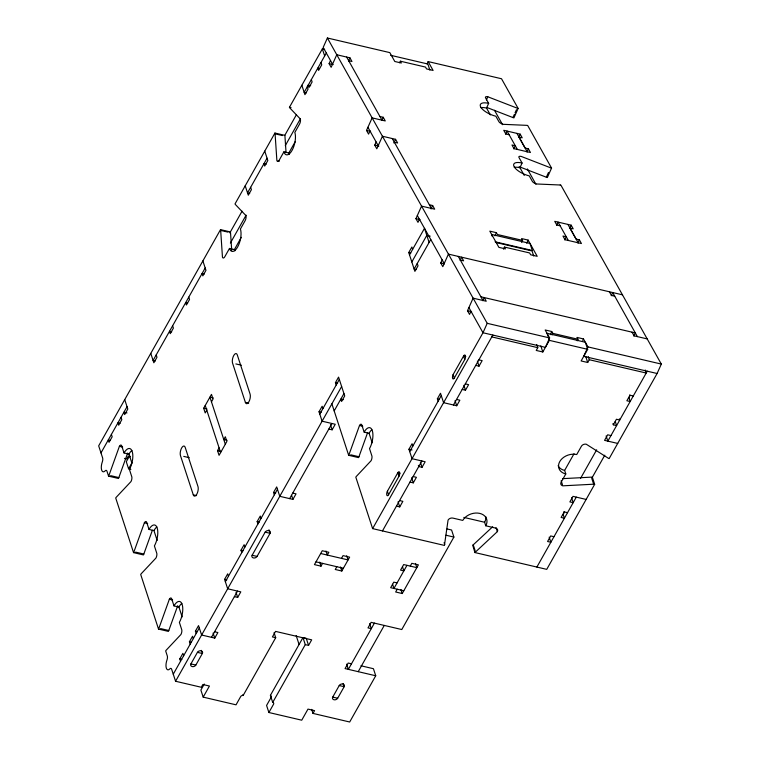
<?xml version="1.0" encoding="UTF-8"?>
<svg xmlns="http://www.w3.org/2000/svg" width="760" height="760" viewBox="0 0 760 760"><rect width="100%" height="100%" fill="white"/><g stroke="black" fill="none" stroke-linecap="round" stroke-linejoin="round"><path stroke-width="1.14" d="M367.498 432.943L358.948 456.722A3.743 1.577 -76.8 0 1 358.53 457.615L348.678 455.306A3.743 1.577 -76.8 0 0 349.087 454.413L359.508 425.467A3.715 1.567 -76.8 0 1 361.836 425.04L364.144 432.108A13.015 5.472 -76.8 0 1 372.305 430.635A13.015 5.472 -76.8 0 1 369.522 448.58L371.944 456.123A3.715 1.567 -76.8 0 1 371.041 460.769L356.298 476.463A3.705 1.558 -76.8 0 0 355.813 477.156L372.618 528.618L444.429 545.423L448.067 520.106A3.715 2.774 -18.1 0 1 452.912 518.101L462.773 520.41A13.015 9.709 -18.1 0 1 479.74 513.389A13.015 9.709 -18.1 0 1 485.763 525.787L495.625 528.096A3.724 2.774 -18.1 0 1 497.344 531.639L474.924 552.558L546.734 569.364L594.662 484.31L592.363 477.242A3.715 2.774 -18.1 0 0 591.356 477.137L562.714 478.648M131.841 462.897L128.972 454.109L124.041 452.96L121.742 445.901A3.724 1.567 -76.8 0 0 119.405 446.32L108.993 475.266A3.686 1.548 -76.8 0 1 108.576 476.159L118.436 478.467A3.686 1.548 -76.8 0 0 118.845 477.574L127.661 453.074M157.177 540.464L153.947 530.575L149.017 529.425L146.718 522.357A3.715 1.567 -76.8 0 0 144.381 522.785L133.969 551.731A3.705 1.558 -76.8 0 1 133.551 552.625L143.412 554.933A3.705 1.558 -76.8 0 0 143.82 554.04L152.38 530.261M182.153 616.93L178.923 607.04L173.993 605.891L171.693 598.823A3.715 1.567 -76.8 0 0 169.357 599.241L158.945 628.197A3.724 1.567 -76.8 0 1 158.526 629.09L168.387 631.399A3.724 1.567 -76.8 0 0 168.796 630.505L177.726 605.692M399.627 62.757L400.33 61.189L401.356 63.023L394.791 61.484L389.813 52.611L327.398 38L323.18 47.424L332.557 64.172M348.688 60.733L351.975 61.503L349.923 57.826L336.775 54.748L331.151 67.317L329.099 63.64L330.505 60.505M348.517 60.971L349.923 57.826M369.977 130.976L368.572 134.111L366.51 130.445L372.134 117.876L385.272 120.954L383.22 117.278L379.933 116.508M381.815 120.422L383.22 117.278M394.335 142.225L397.623 142.994L395.561 139.317L382.423 136.239L376.798 148.808L374.737 145.132L376.143 141.996M427.091 63.935L428.146 61.579L501.514 78.745L518.139 108.442L513.922 117.866A3.733 1.415 24.1 0 1 512.943 117.562L486.751 107.426M393.917 142.984L395.561 139.317M419.397 219.212L417.99 222.357L415.929 218.68L421.553 206.121L434.701 209.19L432.639 205.523L429.352 204.754M431.091 208.971L432.639 205.523M486.419 99.921L487.825 96.786L517.161 108.148A3.733 1.425 24.2 0 0 518.149 108.462M490.39 114.931L486.542 108.072L488.651 103.36L485.564 97.85A3.715 1.406 24.1 0 1 487.825 96.786M622.554 294.851L448.428 254.106L442.805 266.665L440.752 262.988L442.159 259.853M512.943 117.562L514.349 114.427M515.052 112.85L516.458 109.715M505.666 134.216L507.072 131.071L517.361 149.445M460.17 260.319L461.577 257.174L463.628 260.851L460.341 260.081M518.757 137.275L520.163 134.14L503.737 130.292L505.799 133.969L509.086 134.739M513.846 148.893L515.251 145.758L511.964 144.989L514.026 148.656L530.452 152.504L528.399 148.827L525.112 148.057L518.938 137.047L522.225 137.816L520.163 134.14M519.118 166.677L546.355 177.222A3.733 1.425 24.2 0 0 547.342 177.526L551.561 168.093A3.733 1.406 24.1 0 1 550.572 167.798L521.236 156.436A3.715 1.406 24.1 0 0 518.985 157.51L522.072 163.02L519.964 167.732L524.276 175.446M526.994 151.971L528.399 148.827M494.969 235.809L496.375 232.674L489.801 231.135L498.892 247.361L505.457 248.891L504.431 247.057L503.5 249.156M470.953 311.258L469.547 314.402L467.485 310.726L473.109 298.167L486.248 301.245L484.196 297.569L482.79 300.703M546.355 177.222L548.464 172.511M521.654 242.497L522.586 240.398L521.559 238.564L528.133 240.103L537.216 256.329L530.651 254.79L529.625 252.956L504.431 247.057M327.398 38L487.207 323.323L482.99 332.747L372.618 528.618M526.727 243.238L528.133 240.103M556.653 225.255L558.058 222.11L568.347 240.483M569.753 228.314L571.159 225.178L554.733 221.331L556.785 225.007L560.072 225.777M564.841 239.932L566.247 236.797L562.961 236.027L565.012 239.695L581.438 243.542L579.386 239.865L576.099 239.096L569.924 228.085L573.211 228.845L571.159 225.178M577.98 243.01L579.386 239.865M550.325 334.656L551.731 331.512L545.167 329.973L549.622 337.934L545.404 347.358L482.99 332.747L468.891 307.591M552.064 334.923L552.767 333.345L551.731 331.512M577.248 340.812L577.952 339.245L576.925 337.411L583.49 338.941L587.945 346.902L661.323 364.078L657.106 373.502L609.178 458.555A3.724 2.774 -18.1 0 1 608.304 458.223L586.264 444.22A3.715 2.774 -18.1 0 0 581.419 446.224L576.726 454.546A13.015 9.709 -18.1 0 0 559.759 461.567A13.015 9.709 -18.1 0 0 565.792 473.964L561.098 482.286A3.715 2.774 -18.1 0 0 562.818 485.83L593.664 484.205A3.715 2.774 -18.1 0 1 594.662 484.31M582.787 340.518L583.49 338.941M586.264 350.673L587.945 346.902M585.836 351.614L583.727 356.326L657.106 373.502M611.287 295.688L612.693 292.543L637.374 336.604M633.906 336.072L635.312 332.937L480.909 296.799M310.678 85.719L308.218 85.148L307.287 86.792L308.056 89.148L304.931 94.696L301.853 85.272M231.695 250.173L230.527 232.721A3.724 1.567 -76.8 0 0 230.375 231.933L220.514 229.624L98.677 445.854L102.609 457.881A3.715 1.567 -76.8 0 1 102.287 461.947A7.438 3.125 -76.8 0 0 101.659 470.088A7.438 3.125 -76.8 0 0 105.194 470.829A3.715 1.567 -76.8 0 1 106.96 471.2L108.576 476.159M286.035 152.427L284.952 136.144A3.724 1.567 -76.8 0 0 284.791 135.346L274.94 133.048L235.03 203.88A3.715 1.567 -76.8 0 0 235.315 204.43L245.898 215.564A3.715 1.567 -76.8 0 1 245.109 220.695L240.416 229.016A13.015 5.472 -76.8 0 1 237.642 246.962A13.015 5.472 -76.8 0 1 229.482 248.434L224.789 256.756A3.715 1.567 -76.8 0 1 222.461 257.174L220.675 230.413A3.724 1.567 -76.8 0 0 220.514 229.624M274.94 133.048A3.724 1.567 -76.8 0 1 275.091 133.836L276.877 160.588A3.715 1.567 -76.8 0 0 279.214 160.17L283.898 151.848A13.015 5.472 -76.8 0 0 292.058 150.375A13.015 5.472 -76.8 0 0 294.842 132.43L299.526 124.108A3.715 1.567 -76.8 0 0 300.323 118.978L289.731 107.853A3.715 1.567 -76.8 0 1 289.446 107.293L322.354 48.896L324.634 49.428M100.985 452.912L127.034 406.685M205.19 267.985L153.083 360.449L155.277 360.962M267.055 158.184L247.523 192.859L249.708 193.373M326.315 53.02L304.161 92.34L306.356 92.853M229.833 232.892L242.05 211.204M284.715 135.489L296.352 114.836M230.394 243.057L246.107 215.175M285.276 145.654L300.399 118.807M234.925 250.809A13.015 5.472 -76.8 0 1 234.403 249.584L241.319 237.32M289.341 154.223A13.015 5.472 -76.8 0 1 288.828 152.998L295.165 141.759M129.703 455.686L126.293 461.738L128.601 468.796L130.862 469.328M128.601 468.796L132.012 462.745M206.777 410.181L205.219 412.955L203.68 408.253L211.489 394.383L213.028 399.085L211.47 401.859M227.059 440.296L223.773 439.527L225.331 436.753L226.869 441.455L219.06 455.325L217.521 450.623L219.079 447.849M180.557 661.247L179.787 658.892L182.913 653.343L183.692 655.718M190.2 644.157L189.42 641.782L192.546 636.234L193.315 638.59M196.184 633.507L195.415 631.151L198.541 625.603L201.618 635.018L214.757 638.096L217.882 632.548L214.595 631.778M234.393 596.638L237.68 597.408L240.806 591.859L227.667 588.781L224.589 579.367L227.715 573.819L228.484 576.175M241.775 552.596L241.005 550.24L244.131 544.692L244.9 547.048M257.925 523.934L257.155 521.578L260.281 516.031L261.05 518.386M274.331 494.808L273.572 492.451L276.697 486.903L279.765 496.318L292.913 499.396L296.039 493.848L292.752 493.078M328.833 429.048L332.12 429.818L335.245 424.27L322.097 421.192L319.029 411.777L322.154 406.229L322.924 408.585M336.205 385.006L335.435 382.651L338.561 377.102L344.717 395.931L341.591 401.479L340.822 399.123L343.283 399.703M417.259 263.473L418.028 265.829L414.894 271.377L408.747 252.548L411.873 247L412.642 249.356M173.261 674.186L199.31 627.959M225.359 581.723L277.466 489.259M319.798 414.133L339.33 379.459M409.516 254.904L424.498 228.314L429.105 242.44M274.065 632.662L275.709 637.707L243.143 695.495A1.862 1.387 -18.1 0 0 240.72 696.502L236.037 704.824L203.186 697.129L209.437 686.033L202.863 684.503L201.305 687.268L175.57 681.255L341.639 386.517M411.825 261.962L426.797 235.381L430.217 236.179M190.912 663.908L197.429 652.356A2.793 2.08 -18.1 0 1 201.067 650.845A2.793 2.08 -18.1 0 1 202.35 653.505L195.843 665.067A2.793 2.08 -18.1 0 1 192.204 666.567A2.793 2.08 -18.1 0 1 190.912 663.908L195.843 665.067M252.13 555.265L265.154 532.152A2.793 2.08 -18.1 0 1 269.22 530.784A2.793 2.08 -18 0 1 270.085 533.302L257.06 556.415A2.793 2.08 -18.1 0 1 253.412 557.925A2.793 2.08 -18.1 0 1 252.12 555.256L257.06 556.415M334.181 410.913L343.947 393.575M430.758 239.505L414.133 269.021L416.318 269.534M211.47 637.327L237.519 591.09M289.626 498.626L331.959 423.5M204.288 684.019L200.877 690.07L203.186 697.129M325.945 551.019L327.265 555.056L328.833 552.283L322.259 550.744L314.44 564.614L321.014 566.153L322.582 563.378M336.813 566.713L335.255 569.487L341.82 571.017L349.638 557.156L343.064 555.617L341.506 558.391M418.37 465.358L418.76 466.535L422.037 467.305L425.163 461.757L412.024 458.679L408.947 449.264L412.072 443.716L412.841 446.072M438.149 401.166L437.38 398.81L440.505 393.262L443.583 402.676L456.722 405.755L459.847 400.206L456.56 399.437M360.933 665.779L373.426 668.705L375.734 675.764L349.685 722L312.997 713.412L314.564 710.638L307.99 709.099L301.739 720.195L268.888 712.51L273.572 704.188A1.862 1.387 -18.1 0 0 272.716 702.42L270.408 695.352L302.974 637.564L306.261 638.333L308.56 645.392L305.283 644.622L302.974 637.564M387.41 491.207L397.831 472.72A2.793 1.168 -76.8 0 1 399.579 472.397A2.793 1.168 -76.8 0 1 398.981 476.244L388.569 494.741A2.793 1.168 -76.8 0 1 386.812 495.054A2.793 1.168 -76.8 0 1 387.41 491.207L388.569 494.741M409.716 451.62L441.275 395.618M272.716 702.42L305.283 644.622M308.56 645.392L311.685 639.844L275.548 631.389L272.422 636.937L275.709 637.707M382.479 530.917L421.885 460.987M453.435 404.985L492.841 335.055M396.445 506.122L399.731 506.892L402.857 501.344L399.57 500.574M409.991 482.087L413.278 482.856L416.404 477.308L413.117 476.539M462.194 389.443L465.481 390.203L468.606 384.655L465.32 383.895M475.741 365.398L479.028 366.168L482.153 360.62L478.866 359.851M332.728 697.1L339.235 685.539A2.793 2.08 -18.1 0 1 342.874 684.038A2.793 2.08 -18.1 0 1 344.166 686.698L337.659 698.25A2.793 2.08 -18.1 0 1 334.02 699.76A2.793 2.08 -18.1 0 1 332.728 697.1L337.659 698.25M374.404 623.124L348.356 669.361L346.645 664.126M406.97 565.336L393.946 588.449L392.578 584.269M397.233 589.218L395.666 591.992L402.24 593.531L418.389 564.87L411.815 563.331L410.257 566.105M536.769 344.527L537.795 347.672L536.227 350.445L542.802 351.975L549.347 340.356L548.692 338.333M358.216 671.669L384.265 625.433M447.041 528.941L451.582 530.005L453.891 537.073L401.784 629.536L371.127 622.355L368.001 627.903L371.279 628.672L369.635 623.628M548.036 336.319L547.038 333.298L585.371 342.266L587.679 349.324L581.125 360.952L587.698 362.491L589.266 359.717L588.24 356.573M565.792 473.964L564.633 470.43L574.009 453.786M580.554 478.391L596.657 449.815M615.258 421.458L616.607 425.572L613.32 424.802L616.445 419.254L619.732 420.023L619.343 418.855M536.883 567.055L576.289 497.125M647.244 371.193L607.839 441.123L606.138 435.898M592.135 477.631L604.789 455.183M492.698 526.737L472.739 545.3L474.924 552.558M560.206 185.003L536.664 183.986A3.715 1.406 24.1 0 1 532.351 181.383L529.264 175.873A13.015 4.931 24.1 0 1 514.168 166.754A13.015 4.931 24.1 0 1 522.063 163.02M390.668 55.309L427.87 64.011L429.846 70.062M400.33 61.189L425.514 67.079L426.541 68.913L433.115 70.462L428.146 61.579M329.099 63.64L333.203 64.6M319.494 68.419L317.851 68.039L318.62 70.395L321.746 64.847L320.976 62.491M289.446 107.293L291.089 107.673M366.51 130.445L370.614 131.404M374.737 145.132L378.851 146.091M275.091 133.836L282.483 135.565M283.898 151.848L288.828 152.998M278.113 160.873L279.338 161.167M266.123 164.245L263.929 163.732L264.698 166.089L267.824 160.541L264.755 151.126M522.586 240.398L497.401 234.507L496.375 232.674M415.929 218.68L420.042 219.64M495.111 241.794L532.313 250.496L530.014 243.438L491.682 234.469L492.337 236.483M495.986 242.516L532.057 250.962L533.7 256.006M614.755 296.219L611.467 295.45L609.406 291.773M408.747 252.548L410.799 253.023M440.752 262.988L444.448 263.853M220.675 230.413L228.066 232.142M647.225 338.912L634.087 335.844L632.035 332.167M229.482 248.434L234.403 249.584M467.485 310.726L471.599 311.685M552.767 333.345L577.952 339.245M487.207 323.323L549.622 337.934M549.347 340.356L587.679 349.324M491.796 336.898L537.795 347.672M589.266 359.717L646.209 373.036L645.221 370.015M204.25 274.047L202.065 273.534L202.834 275.889L205.96 270.341L202.882 260.927M465.776 356.544L463.581 356.031L453.159 374.519L454.318 378.052L464.769 359.499A2.793 1.168 -76.8 0 0 465.367 355.661A2.793 1.168 -76.8 0 0 463.609 355.974L464.73 359.556M633.279 395.988L629.992 395.219L626.867 400.767L630.154 401.536L628.995 398.002M187.625 303.126L185.649 302.66L186.418 305.016L189.544 299.469L188.774 297.113M171.693 331.835L169.499 331.322L170.268 333.678L173.394 328.13L172.625 325.774M610.964 435.575L607.686 434.805L604.561 440.353L617.7 443.431M437.38 398.81L439.432 399.294M335.435 382.651L337.63 383.163M235.857 363.935L241.338 365.218M319.029 411.777L321.214 412.291M359.508 425.467L362.786 426.236M245.385 402.401A5.577 2.347 -76.8 0 0 248.891 401.774A5.577 2.347 -76.8 0 0 250.078 394.079L237.262 354.844A5.577 2.347 -76.8 0 0 233.766 355.471A5.577 2.347 -76.8 0 0 232.57 363.166L245.385 402.401L248.672 403.17M364.144 432.108L369.075 433.257L372.172 442.766M213.218 397.926L209.931 397.157L225.311 444.229M408.947 449.264L412.034 449.986M203.68 408.253L206.967 409.022M586.14 499.434L573.002 496.356L569.876 501.904L573.163 502.673L571.558 497.772M350.731 454.803L358.948 456.722M400.026 473.224L397.831 472.72L398.981 476.244M567.53 512.677L564.243 511.907L561.117 517.456L564.404 518.225L563.245 514.691A2.793 1.168 -76.8 0 0 563.977 511.679M126.986 412.955L123.909 412.233L124.678 414.589L127.803 409.041L124.725 399.617M120.099 423.358L117.914 422.845L118.683 425.22L121.818 419.672L121.049 417.316M217.521 450.623L220.799 451.392M553.983 536.712L550.696 535.942L547.57 541.49L550.857 542.26L549.186 537.158M463.809 517.389L484.614 522.262L485.763 525.787M183.758 456.399L189.23 457.681M110.333 440.448L108.281 439.974L109.05 442.329L112.176 436.781L111.397 434.397M119.405 446.32L122.692 447.089M130.473 456.674L128.279 456.161L126.72 458.935L124.478 458.413M273.572 492.451L275.756 492.964M445.94 535.211L453.891 537.073M193.287 494.864A5.577 2.347 -76.8 0 0 196.783 494.237A5.577 2.347 -76.8 0 0 197.98 486.542L185.164 447.308A5.577 2.347 -76.8 0 0 181.659 447.944A5.577 2.347 -76.8 0 0 180.471 455.63L193.287 494.864L196.574 495.634M110.637 475.655L118.845 477.574M257.155 521.578L259.35 522.091M265.154 532.152L270.085 533.302L268.935 529.767M320.673 553.508L348.051 559.92L346.683 555.731M315.979 561.83L343.358 568.242M144.381 522.785L147.668 523.554M397.072 582.901L393.784 582.141L390.659 587.689L403.798 590.758M241.005 550.24L243.19 550.753M135.612 552.121L143.82 554.04M224.589 579.367L226.784 579.88M169.357 599.241L172.643 600.01M351.481 663.812L348.194 663.043L345.069 668.591L375.734 675.764M195.415 631.151L197.467 631.626M160.588 628.586L168.796 630.505M189.42 641.782L191.472 642.267M197.429 652.356L202.359 653.505L201.333 650.37M339.235 685.539L344.166 686.698L343.13 683.525M179.787 658.892L181.839 659.366M551.561 168.093L527.687 125.486A3.733 1.406 24 0 0 526.794 125.352L503.253 124.326A3.715 1.406 24.1 0 1 498.94 121.723L495.853 116.213A13.015 4.94 24.1 0 1 480.757 107.103A13.015 4.94 24.1 0 1 488.651 103.36M661.323 364.078L560.87 185.098A3.752 1.425 24.2 0 0 560.196 184.993M516.933 133.38L527.212 151.743M567.919 224.418L578.208 242.782M494.494 110.285L502.578 124.707M527.345 168.929L535.914 184.233M346.636 57.057L381.985 120.184M392.274 138.548L431.414 208.42M458.289 256.405L482.97 300.476M367.916 127.3L378.204 145.663M417.335 215.536L444.21 263.52M612.931 423.633L613.32 424.802M585.713 356.402L587.698 362.491M591.736 478.315L593.664 484.205M540.816 345.895L542.802 351.975M561.156 480.728L562.438 484.652M477.365 361.066L479.028 366.168M463.885 385.301L465.481 390.203M455.059 400.653L456.722 405.755M496.061 527.716L497.344 531.639M322.354 48.896L324.662 55.955M473.204 544.739L475.123 550.62M311.344 79.6L312.113 81.947L308.988 87.495L308.218 85.148M420.375 462.203L422.037 467.305M444.096 542.63L444.742 544.597M411.616 477.755L413.278 482.856M398.069 501.79L399.731 506.892M415.463 563.454L416.831 567.644L403.683 564.566L400.558 570.114L403.845 570.883L402.524 566.846M400.919 589.494L402.24 593.531M331.873 403.854L348.678 455.306M330.467 424.773L332.12 429.818M250.648 187.311L251.417 189.667L248.292 195.215L245.214 185.801M340.499 566.989L341.82 571.017M319.694 562.115L321.014 566.153M291.593 495.358L292.913 499.396M296.172 635.569L299.079 644.489M311.676 709.375L312.997 713.412M205.238 405.479L220.618 452.551M236.037 592.363L237.68 597.408M156.218 354.901L156.978 357.257L153.852 362.805L150.784 353.39M268.888 712.51L266.579 705.451L271.272 697.129A1.862 1.387 -18.1 0 0 271.444 696.587M242.858 694.611L243.143 695.495M213.113 633.051L214.757 638.096M133.551 552.625L115.719 498.019A3.724 1.567 -76.8 0 1 116.194 497.315L130.939 481.622A3.715 1.567 -76.8 0 0 131.85 476.976L129.428 469.433A13.015 5.472 -76.8 0 0 132.202 451.487A13.015 5.472 -76.8 0 0 124.041 452.96M158.526 629.09L140.695 574.475A3.705 1.558 -76.8 0 1 141.17 573.781L155.914 558.087A3.715 1.567 -76.8 0 0 156.826 553.442L154.403 545.899A13.015 5.472 -76.8 0 0 157.177 527.953A13.015 5.472 -76.8 0 0 149.017 529.425M175.57 681.255L171.636 669.227A3.715 1.567 -76.8 0 0 169.869 668.857A7.438 3.125 -76.8 0 1 166.335 668.116A7.438 3.125 -76.8 0 1 166.972 659.975A3.715 1.567 -76.8 0 0 167.285 655.908L165.67 650.94A3.724 1.567 -76.8 0 1 166.145 650.246L180.889 634.553A3.715 1.567 -76.8 0 0 181.802 629.897L179.379 622.364A13.015 5.472 -76.8 0 0 182.153 604.418A13.015 5.472 -76.8 0 0 173.993 605.891M454.347 377.995A2.793 1.168 -76.8 0 1 452.599 378.309A2.793 1.168 -76.8 0 1 453.197 374.462M369.075 433.257A13.015 5.472 -76.8 0 1 371.887 429.723M128.972 454.109A13.015 5.472 -76.8 0 1 131.898 450.48M178.923 607.04A13.015 5.472 -76.8 0 1 181.849 603.411M153.947 530.575A13.015 5.472 -76.8 0 1 156.873 526.946M485.735 516.505A13.015 9.709 -18.1 0 1 484.614 522.262M564.633 470.43A13.015 9.709 -18.1 0 1 558.106 465.69M629.755 394.934A2.793 1.168 -76.8 0 1 629.033 397.945M480.833 107.644A13.015 4.94 24.1 0 1 486.542 108.062M514.264 167.305A13.015 4.931 24.1 0 1 519.964 167.741M270.408 695.352A1.862 1.387 -18.1 0 1 270.959 695.59"/></g></svg>
